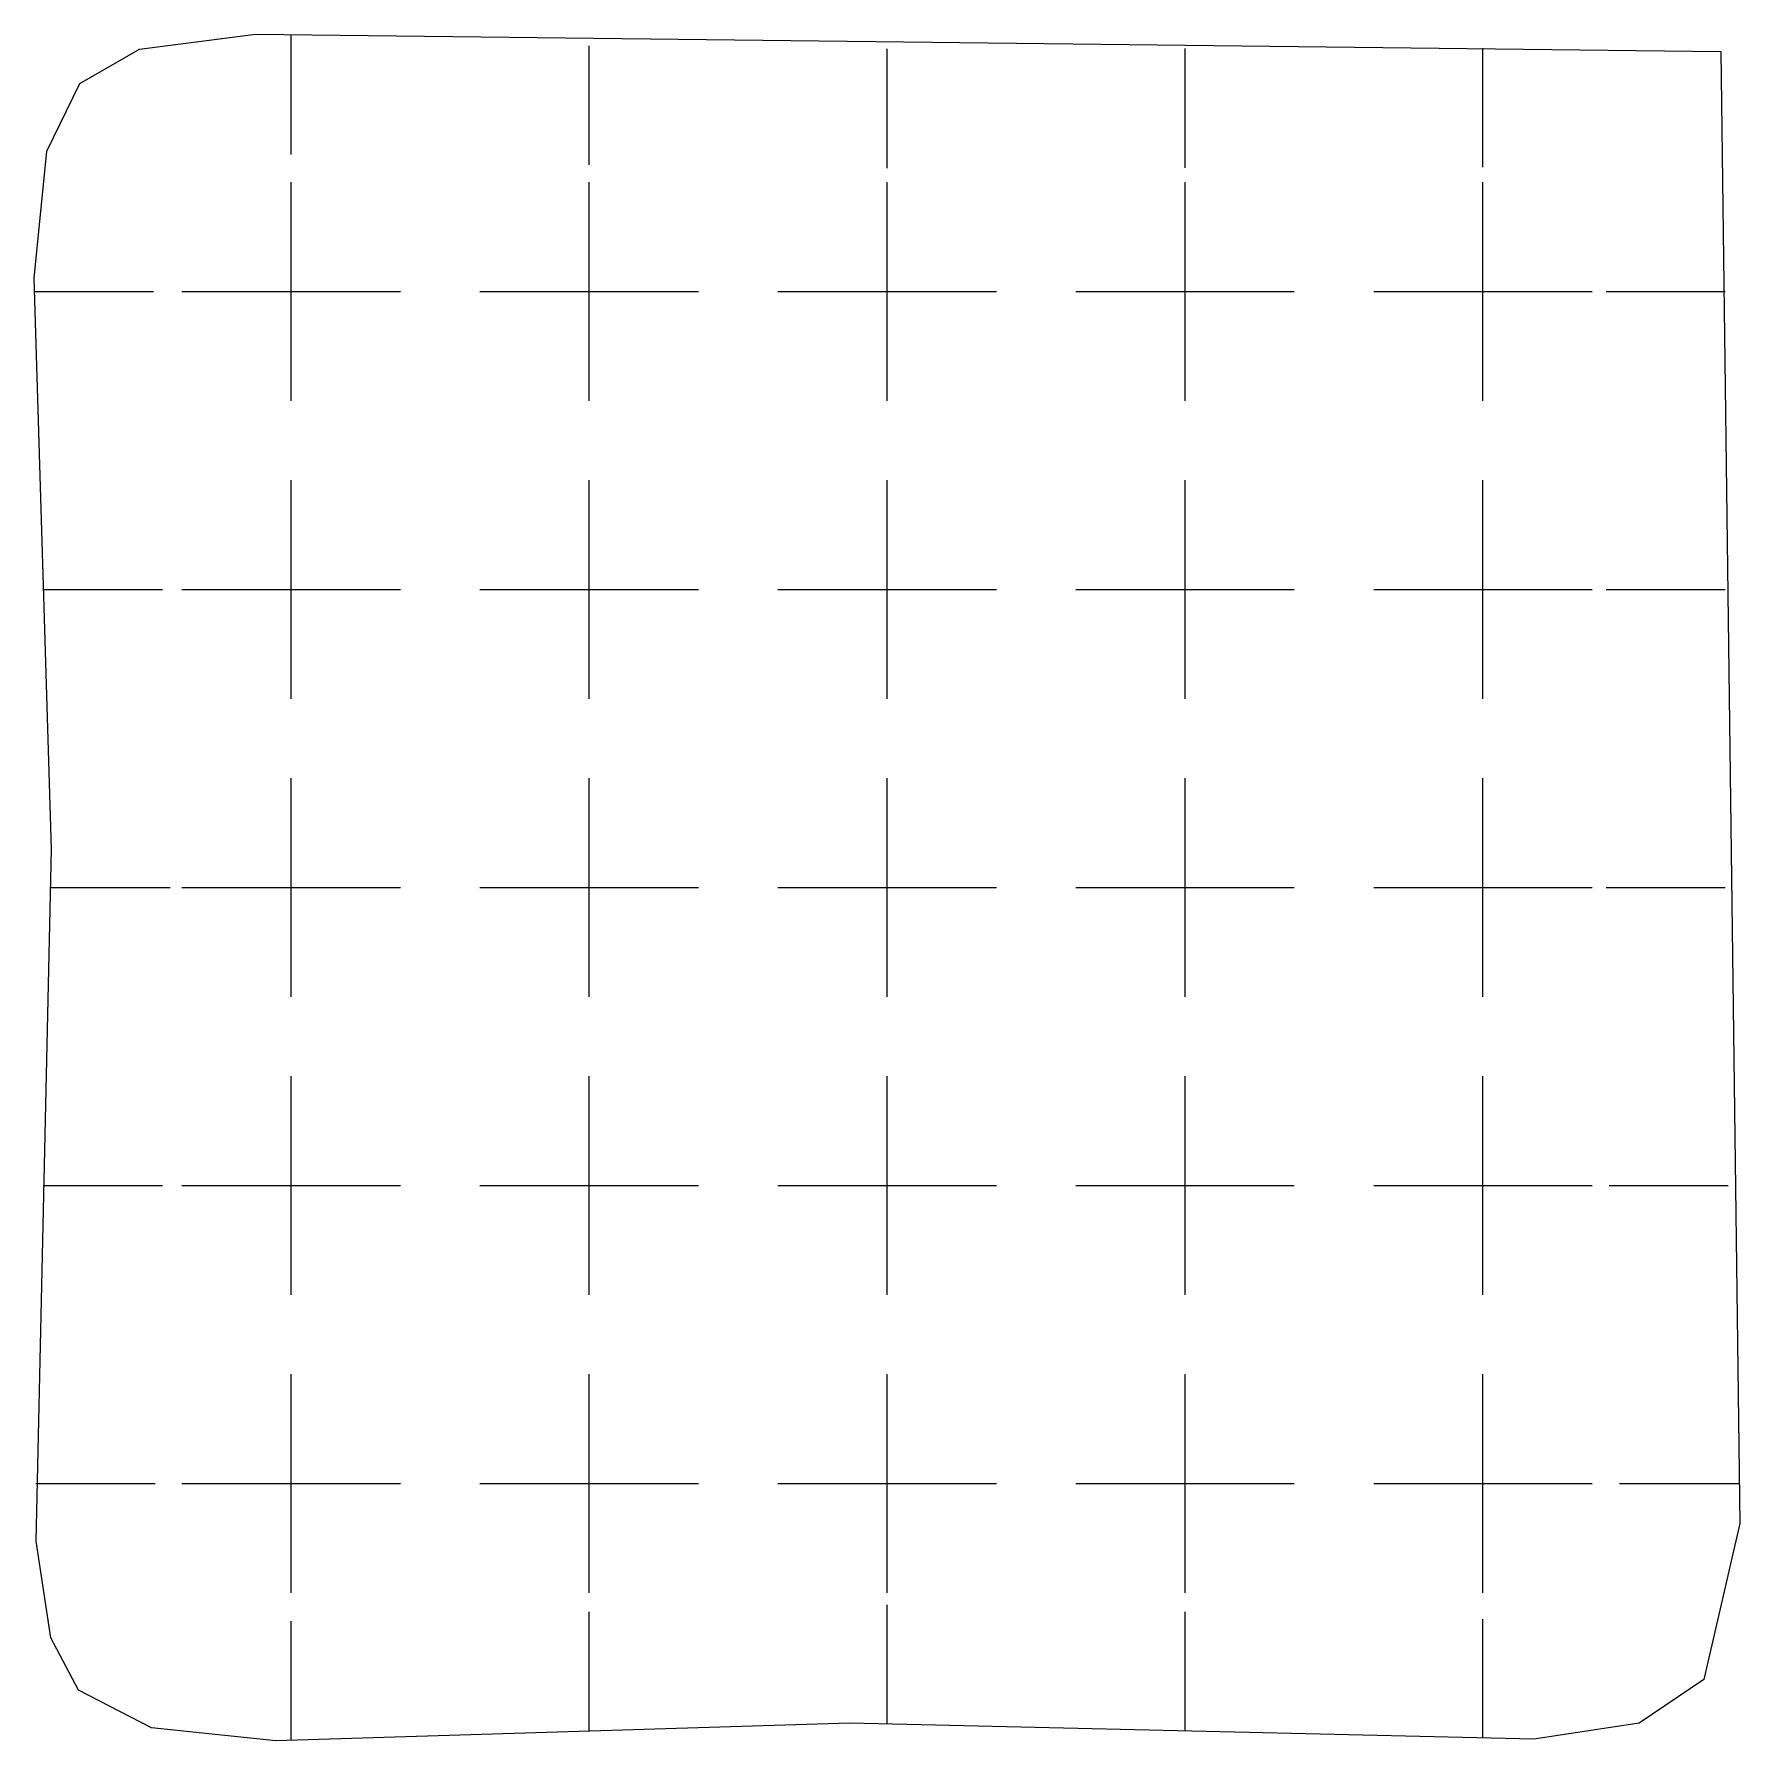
# Model space of a CAD drawing. Header units: metres. Extents: x 0.4 to 14.7, y 0.4 to 14.8.
import ezdxf

# ---------------------------------------------------------------- set-up
doc = ezdxf.new("R2010")
doc.units = ezdxf.units.M

msp = doc.modelspace()

# ---------------------------------------------------------------- linework, layer by layer
for p, q in [((2.593, 14.07), (2.593, 14.742)), ((5.093, 13.952), (5.093, 14.655)), ((7.593, 13.987), (7.593, 14.628)), ((10.093, 13.919), (10.093, 14.631)), ((12.593, 13.925), (12.593, 14.635)), ((2.593, 13.742), (2.593, 14.07)), ((5.093, 13.655), (5.093, 13.952)), ((7.593, 13.628), (7.593, 13.987)), ((10.093, 13.631), (10.093, 13.919)), ((12.593, 13.635), (12.593, 13.925)), ((2.593, 13.25), (2.593, 13.509)), ((5.093, 13.239), (5.093, 13.509)), ((7.593, 13.235), (7.593, 13.509)), ((10.093, 13.236), (10.093, 13.509)), ((12.593, 13.236), (12.593, 13.509)), ((2.593, 13.21), (2.593, 13.25)), ((2.593, 11.988), (2.593, 13.21)), ((5.093, 13.198), (5.093, 13.239)), ((5.093, 11.976), (5.093, 13.198)), ((7.593, 13.195), (7.593, 13.235)), ((7.593, 11.972), (7.593, 13.195)), ((10.093, 13.195), (10.093, 13.236)), ((10.093, 11.973), (10.093, 13.195)), ((12.593, 13.195), (12.593, 13.236)), ((12.593, 11.973), (12.593, 13.195)), ((0.438, 12.592), (1.109, 12.592)), ((0.438, 12.592), (1.109, 12.592)), ((1.109, 12.592), (1.438, 12.592)), ((1.676, 12.592), (1.934, 12.592)), ((1.934, 12.592), (1.974, 12.592)), ((1.974, 12.592), (3.197, 12.592)), ((3.197, 12.592), (3.51, 12.592)), ((4.176, 12.592), (4.547, 12.592)), ((4.547, 12.592), (4.596, 12.592)), ((4.596, 12.592), (5.59, 12.592)), ((5.59, 12.592), (5.636, 12.592)), ((5.636, 12.592), (6.01, 12.592)), ((6.676, 12.592), (6.988, 12.592)), ((6.988, 12.592), (8.21, 12.592)), ((8.21, 12.592), (8.251, 12.592)), ((8.251, 12.592), (8.51, 12.592)), ((9.176, 12.592), (9.434, 12.592)), ((9.434, 12.592), (10.656, 12.592)), ((10.656, 12.592), (11.01, 12.592)), ((11.676, 12.592), (11.839, 12.592)), ((11.839, 12.592), (12.042, 12.592)), ((12.042, 12.592), (13.265, 12.592)), ((13.265, 12.592), (13.51, 12.592)), ((13.626, 12.592), (13.912, 12.592)), ((13.912, 12.592), (14.626, 12.592)), ((2.593, 11.675), (2.593, 11.988)), ((5.093, 11.675), (5.093, 11.976)), ((7.593, 11.675), (7.593, 11.972)), ((10.093, 11.675), (10.093, 11.973)), ((12.593, 11.675), (12.593, 11.973)), ((2.593, 10.636), (2.593, 11.009)), ((5.093, 10.617), (5.093, 11.009)), ((7.593, 10.611), (7.593, 11.009)), ((10.093, 10.612), (10.093, 11.009)), ((12.593, 10.613), (12.593, 11.009)), ((2.593, 10.589), (2.593, 10.636)), ((5.093, 10.589), (5.093, 10.617)), ((7.593, 10.589), (7.593, 10.611)), ((10.093, 10.589), (10.093, 10.612)), ((12.593, 10.589), (12.593, 10.613)), ((2.593, 9.595), (2.593, 10.589)), ((5.093, 9.595), (5.093, 10.589)), ((7.593, 9.595), (7.593, 10.589)), ((10.093, 9.595), (10.093, 10.589)), ((12.593, 9.595), (12.593, 10.589)), ((0.514, 10.092), (1.211, 10.092)), ((0.514, 10.092), (1.211, 10.092)), ((1.211, 10.092), (1.514, 10.092)), ((1.676, 10.092), (1.944, 10.092)), ((1.944, 10.092), (1.985, 10.092)), ((1.985, 10.092), (3.207, 10.092)), ((3.207, 10.092), (3.51, 10.092)), ((4.176, 10.092), (4.564, 10.092)), ((4.564, 10.092), (4.596, 10.092)), ((4.596, 10.092), (5.59, 10.092)), ((5.59, 10.092), (5.653, 10.092)), ((5.653, 10.092), (6.01, 10.092)), ((6.676, 10.092), (6.998, 10.092)), ((6.998, 10.092), (8.221, 10.092)), ((8.221, 10.092), (8.261, 10.092)), ((8.261, 10.092), (8.51, 10.092)), ((9.176, 10.092), (9.403, 10.092)), ((9.403, 10.092), (9.444, 10.092)), ((9.444, 10.092), (10.666, 10.092)), ((10.666, 10.092), (11.01, 10.092)), ((11.676, 10.092), (11.849, 10.092)), ((11.849, 10.092), (12.052, 10.092)), ((12.052, 10.092), (13.275, 10.092)), ((13.275, 10.092), (13.51, 10.092)), ((13.626, 10.092), (13.983, 10.092)), ((13.983, 10.092), (14.626, 10.092)), ((2.593, 9.547), (2.593, 9.595)), ((5.093, 9.528), (5.093, 9.595)), ((7.593, 9.523), (7.593, 9.595)), ((10.093, 9.523), (10.093, 9.595)), ((12.593, 9.524), (12.593, 9.595)), ((2.593, 9.175), (2.593, 9.547)), ((5.093, 9.175), (5.093, 9.528)), ((7.593, 9.175), (7.593, 9.523)), ((10.093, 9.175), (10.093, 9.523)), ((12.593, 9.175), (12.593, 9.524)), ((2.593, 8.196), (2.593, 8.509)), ((5.093, 8.185), (5.093, 8.509)), ((7.593, 8.181), (7.593, 8.509)), ((10.093, 8.181), (10.093, 8.509)), ((12.593, 8.182), (12.593, 8.509)), ((2.593, 6.974), (2.593, 8.196)), ((5.093, 6.962), (5.093, 8.185)), ((7.593, 6.958), (7.593, 8.181)), ((10.093, 6.959), (10.093, 8.181)), ((12.593, 6.96), (12.593, 8.182)), ((0.576, 7.592), (1.511, 7.592)), ((0.576, 7.592), (1.511, 7.592)), ((1.511, 7.592), (1.577, 7.592)), ((1.676, 7.592), (1.953, 7.592)), ((1.953, 7.592), (1.993, 7.592)), ((1.993, 7.592), (3.215, 7.592)), ((3.215, 7.592), (3.51, 7.592)), ((4.176, 7.592), (4.578, 7.592)), ((4.578, 7.592), (4.596, 7.592)), ((4.596, 7.592), (5.59, 7.592)), ((5.59, 7.592), (5.666, 7.592)), ((5.666, 7.592), (6.01, 7.592)), ((6.676, 7.592), (7.007, 7.592)), ((7.007, 7.592), (8.229, 7.592)), ((8.229, 7.592), (8.27, 7.592)), ((8.27, 7.592), (8.51, 7.592)), ((9.176, 7.592), (9.412, 7.592)), ((9.412, 7.592), (9.452, 7.592)), ((9.452, 7.592), (10.675, 7.592)), ((10.675, 7.592), (11.01, 7.592)), ((11.676, 7.592), (12.013, 7.592)), ((12.013, 7.592), (12.096, 7.592)), ((12.096, 7.592), (13.09, 7.592)), ((13.09, 7.592), (13.1, 7.592)), ((13.1, 7.592), (13.51, 7.592)), ((13.626, 7.592), (13.912, 7.592)), ((13.912, 7.592), (14.626, 7.592)), ((2.593, 6.933), (2.593, 6.974)), ((2.593, 6.675), (2.593, 6.933)), ((5.093, 6.922), (5.093, 6.962)), ((5.093, 6.675), (5.093, 6.922)), ((7.593, 6.918), (7.593, 6.958)), ((7.593, 6.675), (7.593, 6.918)), ((10.093, 6.918), (10.093, 6.959)), ((10.093, 6.675), (10.093, 6.918)), ((12.593, 6.919), (12.593, 6.96)), ((12.593, 6.675), (12.593, 6.919)), ((2.593, 5.751), (2.593, 6.009)), ((5.093, 5.779), (5.093, 6.009)), ((7.593, 5.776), (7.593, 6.009)), ((10.093, 5.776), (10.093, 6.009)), ((12.593, 5.777), (12.593, 6.009)), ((2.593, 4.528), (2.593, 5.751)), ((5.093, 5.739), (5.093, 5.779)), ((5.093, 4.516), (5.093, 5.739)), ((7.593, 5.736), (7.593, 5.776)), ((7.593, 5.735), (7.593, 5.736)), ((7.593, 4.513), (7.593, 5.735)), ((10.093, 5.736), (10.093, 5.776)), ((10.093, 4.513), (10.093, 5.736)), ((12.593, 5.736), (12.593, 5.777)), ((12.593, 4.514), (12.593, 5.736)), ((0.513, 5.092), (1.406, 5.092)), ((0.513, 5.092), (1.406, 5.092)), ((1.406, 5.092), (1.514, 5.092)), ((1.676, 5.092), (1.944, 5.092)), ((1.944, 5.092), (1.984, 5.092)), ((1.984, 5.092), (3.207, 5.092)), ((3.207, 5.092), (3.51, 5.092)), ((4.176, 5.092), (4.564, 5.092)), ((4.564, 5.092), (4.596, 5.092)), ((4.596, 5.092), (5.59, 5.092)), ((5.59, 5.092), (5.653, 5.092)), ((5.653, 5.092), (6.01, 5.092)), ((6.676, 5.092), (6.998, 5.092)), ((6.998, 5.092), (8.221, 5.092)), ((8.221, 5.092), (8.261, 5.092)), ((8.261, 5.092), (8.51, 5.092)), ((9.176, 5.092), (9.403, 5.092)), ((9.403, 5.092), (9.444, 5.092)), ((9.444, 5.092), (10.666, 5.092)), ((10.666, 5.092), (11.01, 5.092)), ((11.676, 5.092), (11.849, 5.092)), ((11.849, 5.092), (12.052, 5.092)), ((12.052, 5.092), (13.275, 5.092)), ((13.275, 5.092), (13.51, 5.092)), ((13.651, 5.092), (13.946, 5.092)), ((13.946, 5.092), (14.651, 5.092)), ((2.593, 4.175), (2.593, 4.528)), ((5.093, 4.175), (5.093, 4.516)), ((7.593, 4.175), (7.593, 4.513)), ((10.093, 4.175), (10.093, 4.513)), ((12.593, 4.175), (12.593, 4.514)), ((2.593, 3.345), (2.593, 3.509)), ((5.093, 3.334), (5.093, 3.509)), ((7.593, 3.128), (7.593, 3.509)), ((10.093, 3.12), (10.093, 3.509)), ((12.593, 3.114), (12.593, 3.509)), ((2.593, 3.142), (2.593, 3.345)), ((5.093, 3.13), (5.093, 3.334)), ((2.593, 1.92), (2.593, 3.142)), ((5.093, 1.908), (5.093, 3.13)), ((7.593, 3.089), (7.593, 3.128)), ((7.593, 2.095), (7.593, 3.089)), ((10.093, 3.089), (10.093, 3.12)), ((10.093, 2.095), (10.093, 3.089)), ((12.593, 3.089), (12.593, 3.114)), ((12.593, 2.095), (12.593, 3.089)), ((0.45, 2.592), (1.02, 2.592)), ((0.45, 2.592), (1.02, 2.592)), ((1.02, 2.592), (1.451, 2.592)), ((1.676, 2.592), (1.935, 2.592)), ((1.935, 2.592), (1.976, 2.592)), ((1.976, 2.592), (3.198, 2.592)), ((3.198, 2.592), (3.51, 2.592)), ((4.176, 2.592), (4.55, 2.592)), ((4.55, 2.592), (4.596, 2.592)), ((4.596, 2.592), (5.59, 2.592)), ((5.59, 2.592), (5.639, 2.592)), ((5.639, 2.592), (6.01, 2.592)), ((6.676, 2.592), (6.99, 2.592)), ((6.99, 2.592), (8.212, 2.592)), ((8.212, 2.592), (8.253, 2.592)), ((8.253, 2.592), (8.51, 2.592)), ((9.176, 2.592), (9.435, 2.592)), ((9.435, 2.592), (10.658, 2.592)), ((10.658, 2.592), (11.01, 2.592)), ((11.676, 2.592), (11.84, 2.592)), ((11.84, 2.592), (12.044, 2.592)), ((12.044, 2.592), (13.266, 2.592)), ((13.266, 2.592), (13.51, 2.592)), ((13.739, 2.592), (14.065, 2.592)), ((14.065, 2.592), (14.739, 2.592)), ((7.593, 2.089), (7.593, 2.095)), ((7.593, 1.675), (7.593, 2.089)), ((10.093, 2.089), (10.093, 2.095)), ((10.093, 1.675), (10.093, 2.089)), ((12.593, 2.091), (12.593, 2.095)), ((12.593, 1.675), (12.593, 2.091)), ((2.593, 1.675), (2.593, 1.92)), ((5.093, 1.675), (5.093, 1.908)), ((2.593, 1.108), (2.593, 1.437)), ((5.093, 1.13), (5.093, 1.516)), ((7.593, 1.295), (7.593, 1.575)), ((10.093, 1.213), (10.093, 1.515)), ((12.593, 1.132), (12.593, 1.455)), ((7.593, 0.574), (7.593, 1.295)), ((7.593, 0.574), (7.593, 1.295)), ((10.093, 0.515), (10.093, 1.213)), ((10.093, 0.515), (10.093, 1.213)), ((2.593, 0.437), (2.593, 1.108)), ((2.593, 0.437), (2.593, 1.108)), ((5.093, 0.516), (5.093, 1.13)), ((5.093, 0.516), (5.093, 1.13)), ((12.593, 0.455), (12.593, 1.132)), ((12.593, 0.455), (12.593, 1.132))]:
    msp.add_line(p, q)
msp.add_lwpolyline([(2.465, 0.433), (1.42, 0.543), (0.807, 0.857), (0.577, 1.297), (0.454, 2.107), (0.581, 7.914), (0.436, 12.705), (0.542, 13.769), (0.818, 14.339), (1.321, 14.626), (2.293, 14.752), (14.59, 14.607), (14.749, 2.256), (14.446, 0.948), (13.903, 0.582), (13.02, 0.446), (7.279, 0.582), (2.465, 0.433)], close=True)
msp.add_lwpolyline([(2.465, 0.433), (1.42, 0.543), (0.807, 0.857), (0.577, 1.297), (0.454, 2.107), (0.581, 7.914), (0.436, 12.705), (0.542, 13.769), (0.818, 14.339), (1.321, 14.626), (2.293, 14.752), (14.59, 14.607), (14.749, 2.256), (14.446, 0.948), (13.903, 0.582), (13.02, 0.446), (7.279, 0.582), (2.465, 0.433)], close=True)

doc.saveas('drawing.dxf')
